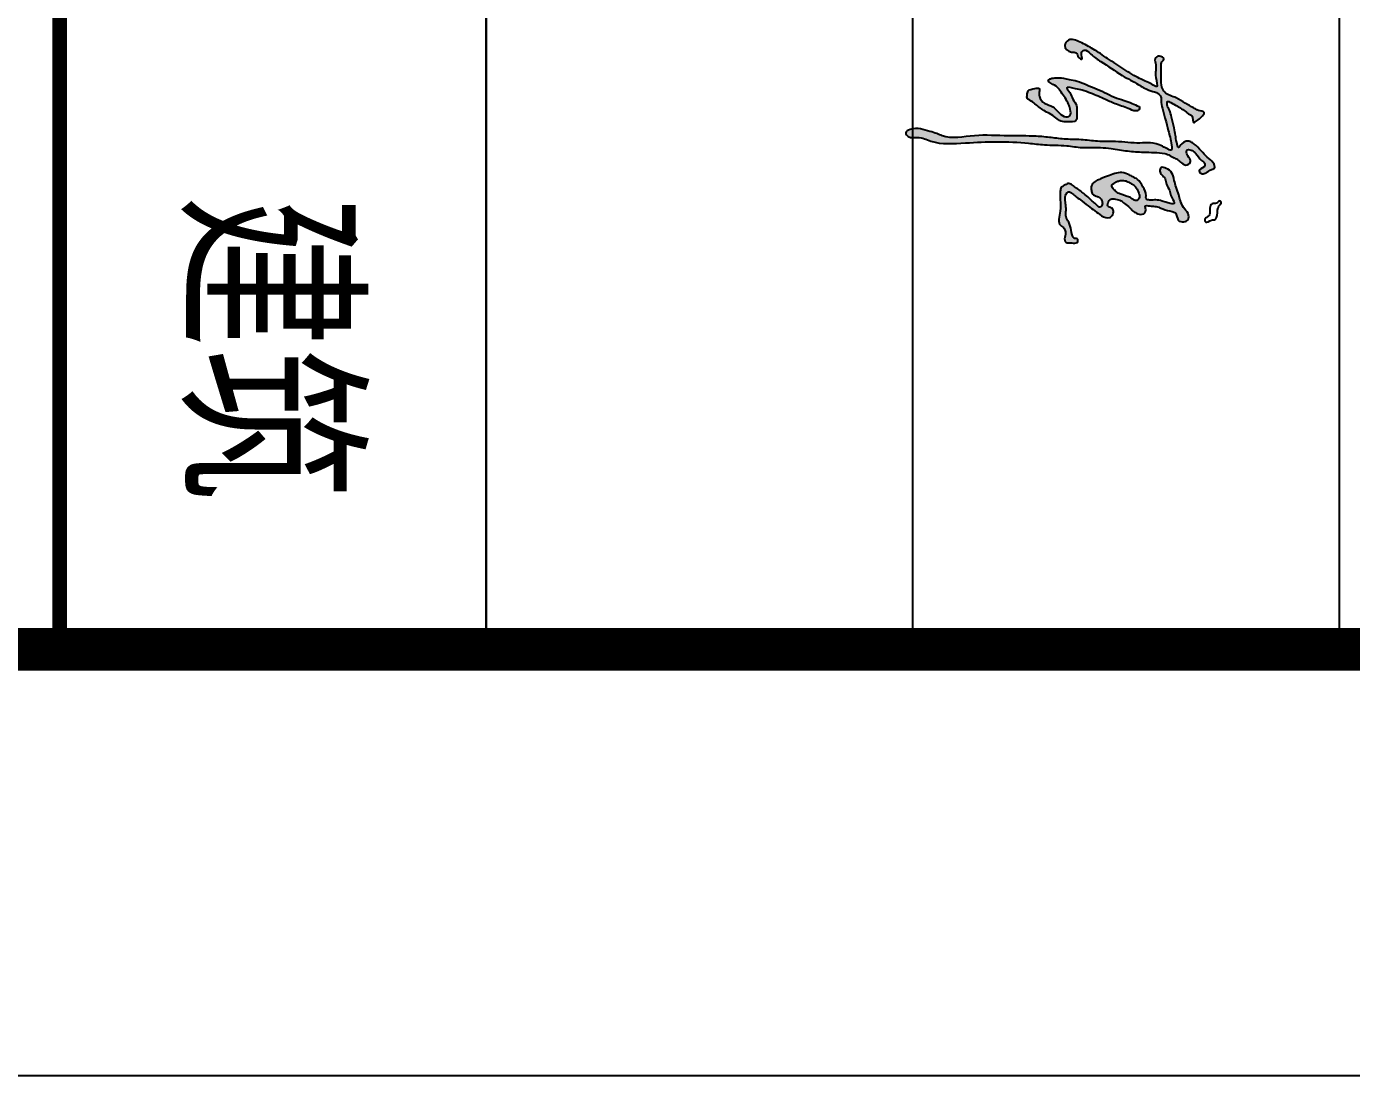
# Model space of a CAD drawing. Extents: x 174641 to 414490, y 73126 to 493158.
# Drawn here: x 245981 to 249087, y 171989 to 174450 of the extents above; entities that cross this region are included whole.
import ezdxf

# ---------------------------------------------------------------- set-up
doc = ezdxf.new("R2010")
doc.units = 0
doc.header["$LTSCALE"] = 1000
doc.header["$MEASUREMENT"] = 0
for name, color, linetype in [('PUB_TITLE', 7, 'Continuous'), ('TWT_TITLE', 7, 'Continuous'), ('文字和字符', 7, 'Continuous')]:
    doc.layers.add(name, color=color, linetype=linetype)
doc.styles.add('-宋体', font='', dxfattribs={"width": 0.8})
doc.styles.get('-宋体').set_extended_font_data('SimSun')

msp = doc.modelspace()

# ---------------------------------------------------------------- hatches: boundary and pattern name
at = {"layer": '文字和字符'}
h = msp.add_hatch(color=6, dxfattribs=at)
edge = h.paths.add_edge_path()
edge.add_spline(control_points=[(248641.2, 174350.5), (248641.2, 174350.3), (248641.4, 174325.8), (248640.9, 174310.4), (248651.3, 174289.1), (248676.3, 174285), (248696.5, 174269.7), (248714.9, 174260.7), (248727.2, 174252.1), (248746.8, 174251), (248734.7, 174236), (248727.8, 174231.1), (248713.4, 174219.8), (248717, 174240.9), (248706.1, 174243.9), (248695.7, 174253.3), (248680.4, 174263.1), (248667.3, 174269.3), (248654.5, 174276.8), (248655, 174262.9), (248661.7, 174253.5), (248666, 174234.2), (248671, 174215.1), (248674.6, 174194.2), (248676.9, 174181.6), (248681.2, 174159.7), (248690.7, 174181.6), (248707.9, 174182.4), (248722.3, 174171.4), (248734.9, 174159.4), (248748.4, 174142.5), (248762.9, 174134.4), (248769.4, 174117.2), (248757.1, 174114), (248749.3, 174109.1), (248740.5, 174103), (248732.9, 174105.6), (248727, 174114.7), (248742.4, 174117.2), (248745, 174130.2), (248731.6, 174137.6), (248725.2, 174150.2), (248715.3, 174158.9), (248708.4, 174161.1), (248697.6, 174162.4), (248702.6, 174144.6), (248714.4, 174135), (248701.2, 174121.4), (248688.6, 174129.4), (248679.9, 174138.2), (248667.9, 174143.3), (248658.7, 174149.8), (248635.5, 174154.7), (248604, 174154.8), (248561.9, 174157.2), (248528.5, 174163.6), (248492.8, 174167), (248457.8, 174164.3), (248414.4, 174172.1), (248372.3, 174171), (248293.5, 174181.3), (248205.4, 174179.6), (248115.9, 174171.6), (248074.1, 174193.4), (248051.1, 174186.5), (248038.5, 174202.4), (248066.6, 174215.3), (248089.3, 174206.2), (248114.2, 174199.5), (248146.2, 174183.9), (248205.2, 174198.4), (248277.7, 174191.9), (248338.2, 174194.1), (248383.3, 174189.5), (248419.9, 174184.7), (248457.9, 174185.1), (248496.4, 174179.3), (248540.5, 174181.5), (248591.9, 174173.3), (248629.7, 174181.7), (248667.7, 174153.8), (248664.3, 174182.7), (248658.7, 174203), (248652.2, 174228.3), (248647.1, 174245.3), (248643.5, 174259.9), (248640.3, 174272.7), (248642, 174293.8), (248611, 174298.5), (248584.2, 174316.6), (248544.3, 174336.6), (248507.8, 174363.4), (248479.4, 174380.5), (248463.7, 174398.7), (248450.3, 174387.8), (248460.1, 174369.5), (248444.7, 174377.8), (248444.3, 174390.9), (248426.2, 174387.6), (248409.6, 174403.1), (248426.4, 174425.1), (248454.6, 174412), (248483.2, 174397.1), (248517, 174373.4), (248552.7, 174350.8), (248587.9, 174327.5), (248611.4, 174319.9), (248636.9, 174303), (248623.4, 174337.7), (248632.3, 174354.1), (248623.4, 174374.6), (248636.5, 174383.5), (248649.7, 174375.9), (248645.3, 174369.3), (248642.2, 174367.3), (248641.9, 174363.7), (248640.2, 174359.2), (248641.2, 174350.6), (248641.2, 174350.5)], knot_values=[0, 0, 0, 0, 30.010681, 59.710914, 78.593199, 120.407305, 154.524141, 185.004149, 203.061643, 222.774317, 238.80713, 258.455944, 270.333782, 293.330836, 302.766156, 314.154011, 351.592667, 373.783884, 384.727657, 395.744414, 413.857163, 437.957453, 474.261753, 498.637383, 521.996218, 540.039757, 556.440551, 586.981856, 599.46137, 631.292047, 659.861277, 686.798362, 704.454635, 714.77327, 731.806988, 745.746399, 755.60273, 762.331918, 783.607358, 794.2488, 808.935268, 839.224822, 854.000646, 861.29652, 870.524529, 890.282084, 910.927322, 927.245681, 946.958313, 963.356978, 980.390735, 1000.003082, 1009.515457, 1078.314372, 1130.678307, 1184.843128, 1219.935368, 1279.461792, 1329.992924, 1402.614913, 1454.086505, 1659.988392, 1772.185683, 1817.246483, 1847.677046, 1862.240127, 1879.608782, 1944.488332, 1967.79145, 1986.349178, 2091.415626, 2201.453187, 2292.790848, 2342.000053, 2390.03078, 2446.006624, 2499.916829, 2551.206876, 2630.928051, 2705.368541, 2736.511304, 2751.139397, 2799.882761, 2838.437816, 2856.100871, 2874.060326, 2900.839764, 2911.90203, 2956.44123, 2995.684828, 3055.617738, 3138.927419, 3179.415616, 3204.798199, 3217.112426, 3237.828089, 3249.032304, 3266.585733, 3281.97368, 3312.759311, 3333.895438, 3372.534497, 3420.293911, 3476.863372, 3540.284988, 3599.822241, 3643.146119, 3661.15915, 3690.737213, 3733.200125, 3751.837118, 3768.448916, 3785.656639, 3792.541545, 3796.752385, 3800.355287, 3806.580356, 3819.839144, 3819.839144, 3819.839144, 3819.839144], degree=3, periodic=0)
h = msp.add_hatch(color=6, dxfattribs=at)
edge = h.paths.add_edge_path()
edge.add_spline(control_points=[(248589.2, 174262.5), (248589, 174262.5), (248569.4, 174270.9), (248554.1, 174277.3), (248530.1, 174283.2), (248508.9, 174295.9), (248486.2, 174304.8), (248465, 174313.6), (248445.5, 174322.7), (248427.1, 174325.1), (248411, 174329.9), (248395.8, 174329), (248384.4, 174329.4), (248373.3, 174323.6), (248386.4, 174313.7), (248398.2, 174310), (248406.8, 174294.7), (248416.1, 174282.6), (248424.1, 174269), (248427.9, 174255.8), (248431.4, 174237.7), (248403.2, 174238), (248393.8, 174263.5), (248367.4, 174267.1), (248354.1, 174283.3), (248355.4, 174295.6), (248356, 174307.6), (248341.9, 174302.9), (248328.4, 174302.7), (248327.1, 174290), (248325.4, 174280.4), (248336.1, 174276), (248348.2, 174266.4), (248362.5, 174254.1), (248380.4, 174245.6), (248393.3, 174236.9), (248406.2, 174226), (248422.3, 174226.7), (248446.3, 174224.6), (248442, 174248.1), (248445.4, 174265.2), (248432.6, 174279.3), (248429.8, 174293), (248413.2, 174311.6), (248441.3, 174303.1), (248457.1, 174301), (248481.6, 174291.2), (248507.5, 174280.2), (248538, 174266), (248562.8, 174259), (248581.7, 174249.5), (248592, 174255.5), (248589.2, 174262.4), (248589.2, 174262.5)], knot_values=[0, 0, 0, 0, 24.542793, 52.435959, 85.650583, 121.512598, 155.916917, 186.540407, 217.474406, 244.606868, 263.102829, 287.388558, 305.597528, 314.527085, 327.332873, 353.193682, 372.630675, 395.352625, 418.617204, 435.772151, 457.249665, 475.959444, 524.49024, 552.742939, 580.507685, 599.437854, 607.362997, 621.159879, 644.090151, 657.95728, 669.398503, 679.892715, 700.008206, 736.031643, 756.664286, 782.242284, 801.590045, 823.390719, 851.090423, 877.54929, 900.135028, 924.011869, 947.574779, 965.855715, 994.232281, 1016.328926, 1045.309406, 1098.032674, 1136.336698, 1183.774373, 1208.195694, 1217.866995, 1225.149506, 1225.149506, 1225.149506, 1225.149506], degree=3, periodic=0)
h = msp.add_hatch(color=6, dxfattribs=at)
edge = h.paths.add_edge_path()
edge.add_spline(control_points=[(248652.6, 174117.2), (248652.8, 174117.1), (248671, 174105.8), (248670.8, 174089.3), (248676.4, 174072), (248682.4, 174056.7), (248686.1, 174040.1), (248692.4, 174024.2), (248705.5, 174013.6), (248707.2, 173995.7), (248693.5, 173990), (248676.9, 173994.2), (248678.9, 174012.7), (248661.7, 174017.2), (248648.9, 174020), (248635.2, 174026.6), (248623.2, 174028.5), (248613.9, 174029), (248600.3, 174031.2), (248609.6, 174013.3), (248592.3, 174006.9), (248581.2, 174012.8), (248572.2, 174018.5), (248566, 174028), (248556, 174032.7), (248546.9, 174042.6), (248535.4, 174044.7), (248523.3, 174047.2), (248517.4, 174039.1), (248512.4, 174027), (248525.5, 174025.8), (248530.6, 174016.4), (248527.5, 174007.4), (248517.7, 173998.3), (248500.2, 174005.5), (248486.2, 174018), (248468.5, 174029.4), (248454.3, 174042), (248440.3, 174051), (248432.7, 174058.5), (248424.4, 174063.8), (248416.9, 174057.4), (248415.9, 174046.8), (248416.9, 174033.8), (248419.1, 174019.2), (248415.7, 174003.4), (248424.4, 173992.4), (248429.2, 173978.3), (248430.5, 173965.8), (248435.9, 173951.2), (248446.3, 173953.8), (248446.6, 173942.1), (248438.2, 173941.8), (248431.3, 173942.4), (248424.5, 173942.8), (248417.4, 173942.6), (248413.2, 173951.2), (248417.2, 173960.1), (248416.9, 173971.7), (248411.9, 173979.4), (248396.8, 173988), (248407.5, 174016.1), (248404.2, 174040.4), (248405, 174058.1), (248404.4, 174072.7), (248415.3, 174077.3), (248424.8, 174083.8), (248433.9, 174076.9), (248441.9, 174071.5), (248450.7, 174064.7), (248460.9, 174056.9), (248472, 174048.7), (248480.6, 174038.3), (248489.1, 174033.1), (248494.8, 174023.5), (248504.2, 174030.4), (248503.1, 174039), (248499.8, 174047.3), (248490.8, 174051.8), (248479.7, 174054.4), (248477.2, 174066), (248476.6, 174077.1), (248485.4, 174087.3), (248496.5, 174090.9), (248506, 174095.8), (248518.3, 174099), (248531.6, 174105.7), (248549.6, 174108.6), (248564.1, 174103.4), (248575.3, 174096.5), (248589.2, 174091), (248598.4, 174073.5), (248607.8, 174059), (248604.1, 174044.6), (248616.7, 174041.4), (248628.4, 174044.2), (248642.4, 174041), (248654.8, 174036.7), (248662.9, 174034.4), (248673.7, 174033.1), (248668.9, 174044.2), (248663.8, 174052.1), (248660.9, 174066.9), (248653, 174078.7), (248651.9, 174093), (248643, 174101.3), (248637, 174109.3), (248639.1, 174123), (248652.5, 174117.2), (248652.6, 174117.2)], knot_values=[0, 0, 0, 0, 24.512001, 49.882294, 72.277412, 98.738469, 118.409447, 143.109669, 167.776883, 187.618262, 203.042037, 222.126752, 247.275306, 258.48372, 289.86628, 303.795246, 321.379231, 338.707377, 347.328395, 366.307106, 385.237264, 403.506228, 418.562709, 428.786369, 449.648574, 463.118664, 483.023077, 498.54091, 507.708607, 523.614939, 538.272825, 548.331434, 564.446663, 573.613544, 601.356343, 627.727416, 655.753502, 687.468657, 707.386499, 724.030195, 733.822997, 742.988374, 758.369859, 776.521682, 797.368312, 820.285411, 838.875384, 852.53501, 881.495768, 896.424896, 904.484831, 916.221913, 924.49056, 934.624145, 946.353648, 953.359124, 961.492881, 980.267656, 992.004738, 1008.557493, 1015.80342, 1061.650078, 1099.490071, 1123.473109, 1136.892554, 1154.792681, 1167.453766, 1180.555905, 1196.223819, 1209.542153, 1226.270416, 1249.735518, 1266.970627, 1281.05191, 1293.130439, 1303.91699, 1316.71909, 1326.731209, 1339.888064, 1357.279911, 1369.076666, 1385.0742, 1402.881823, 1419.32573, 1433.82478, 1447.087554, 1471.921893, 1495.500471, 1520.791964, 1533.894554, 1550.83807, 1581.024251, 1611.984954, 1621.45011, 1633.096343, 1654.387173, 1674.742462, 1691.115782, 1707.380906, 1715.678547, 1723.570803, 1743.940975, 1761.902668, 1783.344225, 1802.439161, 1818.418402, 1831.919163, 1844.453477, 1860.498716, 1860.498716, 1860.498716, 1860.498716], degree=3, periodic=0)
edge = h.paths.add_edge_path(flags=16)
edge.add_spline(control_points=[(248587.3, 174062.8), (248587.2, 174062.9), (248581.5, 174074.6), (248574.2, 174080.1), (248565.3, 174084.7), (248557.3, 174088.5), (248548.6, 174089.4), (248541.1, 174088), (248534.8, 174084.9), (248529.9, 174081.8), (248523.8, 174078.6), (248527.3, 174069.7), (248534.2, 174064.3), (248541.8, 174057.3), (248551, 174055.4), (248559.7, 174051.8), (248569.1, 174049.6), (248575.7, 174043.3), (248583.4, 174040.9), (248589.7, 174045.5), (248590.8, 174053), (248589.4, 174057.7), (248587.3, 174062.7), (248587.3, 174062.8)], knot_values=[0, 0, 0, 0, 17.49913, 30.768414, 43.809406, 57.820521, 67.761158, 79.395962, 89.172864, 96.402516, 104.532234, 113.624822, 128.719094, 142.570854, 155.091253, 167.081152, 182.063386, 194.044375, 204.792336, 212.007375, 223.839632, 231.821798, 237.531752, 237.531752, 237.531752, 237.531752], degree=3, periodic=0)

# ---------------------------------------------------------------- linework, layer by layer
for p, q in [((247058.2, 180989), (247058.2, 172989)), ((248058.2, 180989), (248058.2, 172989)), ((249058.2, 180989), (249058.2, 172989)), ((247058.2, 172989), (247058.2, 175589))]:
    msp.add_line(p, q)
at = {"const_width": 34}
msp.add_lwpolyline([(246058.2, 180989), (246058.2, 172989)], dxfattribs=at)
at = {"layer": 'PUB_TITLE', "const_width": 100}
msp.add_lwpolyline([(292457.8, 180989), (292457.8, 172989), (235058.2, 172989), (235058.2, 180989)], close=True, dxfattribs=at)
at = {"layer": 'TWT_TITLE'}
msp.add_lwpolyline([(234058.2, 256089), (234058.2, 171989), (293458.2, 171989), (293458.2, 256089)], close=True, dxfattribs=at)
at = {"layer": 'TWT_TITLE', "const_width": 100}
msp.add_lwpolyline([(235058.2, 253589), (235058.2, 172989), (292458.2, 172989), (292458.2, 253589)], close=True, dxfattribs=at)
at = {"layer": '文字和字符', "color": 6}
for points, start_tangent, end_tangent in [([(248641.2, 174350.5), (248641.2, 174328.9), (248643, 174307.6), (248649.5, 174295.6), (248676.6, 174282.4), (248697.8, 174269.8), (248716.9, 174259), (248728.5, 174253.2), (248741.8, 174248.2), (248736, 174238.2), (248725.2, 174229.1), (248717.7, 174224.9), (248712.7, 174240.7), (248706.9, 174244.2), (248700.3, 174249), (248677.8, 174264), (248663.7, 174271.5), (248656.2, 174274), (248655.4, 174266.1), (248660.4, 174254), (248665.3, 174237.4), (248671.3, 174211.9), (248674.5, 174194.6), (248677.6, 174178.1), (248682, 174165.9), (248689.4, 174175), (248711.1, 174179.2), (248718.5, 174174.2), (248735.2, 174158.4), (248749.3, 174143.4), (248763.4, 174130.1), (248765.9, 174117.6), (248759.3, 174114.3), (248748.5, 174108.5), (248739.3, 174104.3), (248732.7, 174106.8), (248730.2, 174111), (248741.8, 174120.9), (248743.5, 174128.4), (248736, 174135.9), (248721.9, 174152.5), (248713.6, 174159.2), (248708.6, 174160.9), (248701.9, 174160.9), (248703.6, 174146.7), (248710.2, 174133.4), (248701.9, 174125.1), (248688.6, 174130.1), (248679.5, 174137.6), (248668.7, 174143.4), (248656.2, 174150), (248649.5, 174151.7), (248600.1, 174155.3), (248562.5, 174158), (248523.9, 174163.8), (248498.7, 174165.9), (248455.8, 174166.1), (248419.6, 174170.2), (248367.3, 174172.5), (248330.4, 174176.1), (248182, 174176.8), (248101.3, 174181.2), (248070, 174189.9), (248048.2, 174192.1), (248042.3, 174200.8), (248052.5, 174208.1), (248099.1, 174203.8), (248115.1, 174198.7), (248127.4, 174193.6), (248203.2, 174193.8), (248282.5, 174193.3), (248348.3, 174192.5), (248383.6, 174189.3), (248418, 174185.7), (248458.3, 174184), (248497, 174180.5), (248534, 174180.1), (248591.3, 174176.6), (248644.4, 174169.1), (248665.5, 174161.3), (248665.5, 174171.9), (248657.9, 174206.2), (248650.7, 174233), (248647.2, 174245.3), (248644, 174257.8), (248640.9, 174276.8), (248640.5, 174284.8), (248612.6, 174300.6), (248587.6, 174313.8), (248549.9, 174335), (248499.8, 174367.9), (248476.2, 174385.2), (248460.6, 174394.6), (248454.3, 174388.3), (248455.1, 174373.4), (248448, 174377.3), (248441.7, 174388.3), (248430.8, 174389.9), (248415.1, 174405.6), (248423.7, 174418.1), (248451.1, 174413.4), (248481.5, 174397.2), (248515.5, 174374.8), (248553.9, 174349.9), (248590.7, 174327.9), (248618.9, 174314.6), (248630.7, 174309.1), (248628.4, 174330.2), (248628.4, 174360.9), (248626.8, 174374.2), (248637, 174380.5), (248647.2, 174373.4), (248644.7, 174369.1), (248642.5, 174367), (248641.9, 174364.5), (248641, 174360.1), (248641.2, 174350.5)], (0, -1), (0, -1)), ([(248589.2, 174262.5), (248572.9, 174269.4), (248554.2, 174276.7), (248531.4, 174284), (248508.2, 174295.4), (248485.4, 174305.2), (248465.1, 174313.8), (248444.3, 174321.9), (248425.2, 174326), (248412.2, 174328.8), (248394.7, 174329.2), (248381.7, 174327.6), (248376.4, 174323.9), (248382.5, 174317), (248398.4, 174307.2), (248406.5, 174295.8), (248415.9, 174282.4), (248424, 174267.7), (248427.7, 174255.9), (248427.2, 174240.5), (248413.8, 174239.2), (248387.1, 174261.8), (248368.3, 174269.7), (248355.8, 174285.4), (248355.5, 174299), (248355, 174304.7), (248345, 174304.4), (248329.4, 174299), (248326.9, 174289.3), (248327.2, 174281.1), (248333.4, 174276.8), (248345.3, 174268.6), (248366.1, 174253), (248379.1, 174245.9), (248394.5, 174235.6), (248406.1, 174228), (248421.7, 174226.3), (248441.4, 174229.3), (248443.2, 174248.3), (248442.8, 174264.6), (248434.2, 174279.5), (248427, 174294.8), (248420.2, 174306.1), (248440.5, 174303.9), (248456.1, 174300.5), (248475.8, 174293.5), (248510.7, 174278.6), (248536.1, 174267.6), (248568.2, 174255.9), (248585.4, 174252.4), (248590.3, 174257.3), (248589.2, 174262.5)], (-0.919041, 0.394162), (-0.919041, 0.394162)), ([(248652.6, 174117.2), (248666.3, 174106), (248671.9, 174088.6), (248676.2, 174073), (248682.5, 174055), (248686.2, 174041.3), (248693.6, 174025.2), (248704.2, 174010.9), (248704.2, 173996.6), (248694.3, 173991.6), (248681.2, 173995.9), (248674.4, 174012.7), (248666.9, 174015.8), (248645.2, 174022), (248635.9, 174025.8), (248623.4, 174028.3), (248611, 174029.5), (248604.8, 174029.5), (248604.8, 174015.8), (248593, 174009), (248580.6, 174013.3), (248571.9, 174019.8), (248567.1, 174025.5), (248555.1, 174034.5), (248547.6, 174040.7), (248534, 174045), (248522.8, 174045), (248518.4, 174040.1), (248516, 174028.9), (248525.3, 174023.9), (248529, 174017.7), (248525.9, 174006.5), (248520.9, 174002.2), (248501.3, 174006.2), (248486, 174017.5), (248469.6, 174029.2), (248451.7, 174043.4), (248440.1, 174051.8), (248430.8, 174059.5), (248424.3, 174062.2), (248418.9, 174058.3), (248416.3, 174047.6), (248417, 174034.5), (248418.2, 174019.5), (248418.2, 174003), (248424.3, 173991.1), (248427.8, 173981.9), (248432.4, 173961.5), (248438.5, 173952.7), (248444.3, 173951.9), (248444.7, 173943.5), (248438.9, 173941.9), (248431.6, 173942.3), (248423.2, 173942.7), (248418.2, 173943.5), (248415.1, 173948.5), (248416.6, 173961.9), (248416.3, 173970.4), (248409.7, 173980.4), (248405.5, 173983.4), (248404.7, 174016.5), (248404.7, 174043.7), (248404.7, 174061), (248405.9, 174070.6), (248416.3, 174078.3), (248424.7, 174081.7), (248433.1, 174077.5), (248442.4, 174071), (248450, 174065.2), (248459.6, 174057.9), (248472.7, 174047.2), (248481.4, 174038.4), (248489.2, 174031.8), (248495.7, 174026.1), (248502.2, 174030.3), (248502.6, 174039.5), (248499.5, 174046), (248491.5, 174051), (248480.4, 174056.8), (248477.7, 174064.9), (248478, 174076.4), (248486.1, 174086.4), (248496.9, 174091.4), (248506.4, 174095.6), (248515.5, 174098.5), (248532.2, 174105), (248549.1, 174107.1), (248566.5, 174101.7), (248574.7, 174097.2), (248585.5, 174091.4), (248598.5, 174074), (248605.8, 174052.9), (248605.8, 174046.1), (248613.5, 174042.7), (248628.9, 174043.1), (248643.3, 174040.5), (248654.5, 174036.9), (248665.9, 174034.1), (248671.9, 174034.6), (248670.6, 174040.1), (248664.2, 174053.3), (248660.4, 174065.7), (248654, 174079.8), (248650.2, 174093), (248642.9, 174101.9), (248638.2, 174110.4), (248641.2, 174119), (248652.6, 174117.2)], (0.95874, -0.284283), (0.95874, -0.284283)), ([(248587.3, 174062.8), (248580.9, 174073.7), (248573.8, 174080), (248565.5, 174084.5), (248556.2, 174088.3), (248549, 174089), (248540.8, 174087.5), (248534.4, 174084.5), (248529.9, 174081.9), (248525.4, 174078.2), (248526.9, 174071.8), (248534.4, 174063.9), (248542.4, 174058), (248551, 174055.1), (248559.2, 174052.3), (248569.3, 174048.5), (248576.4, 174043.6), (248584, 174042.1), (248588.3, 174045.1), (248590.3, 174053.4), (248588.8, 174059), (248587.3, 174062.8)], (-0.370772, 0.928724), (-0.370772, 0.928724)), ([(248780.6, 174033.7), (248774.3, 174023.5), (248773.2, 174014.1), (248771.6, 174004.4), (248767.7, 173997.3), (248759.1, 173995.8), (248745.8, 173991.1), (248743.9, 173998.5), (248750.1, 174003.2), (248754.8, 174008.3), (248755.2, 174023.5), (248761.1, 174034.1), (248770.8, 174035.6), (248779.4, 174040.7), (248782.2, 174036.8), (248780.6, 174033.7)], (-0.736199, -0.676765), (-0.736199, -0.676765))]:
    msp.add_spline(points, degree=3, dxfattribs=dict(at, start_tangent=start_tangent, end_tangent=end_tangent))

# ---------------------------------------------------------------- texts
at = {"style": '-宋体', "width": 0.75}
msp.add_text('建筑', height=350, rotation=270, dxfattribs=at).set_placement((246381.2, 174054.5))

doc.saveas('drawing.dxf')
